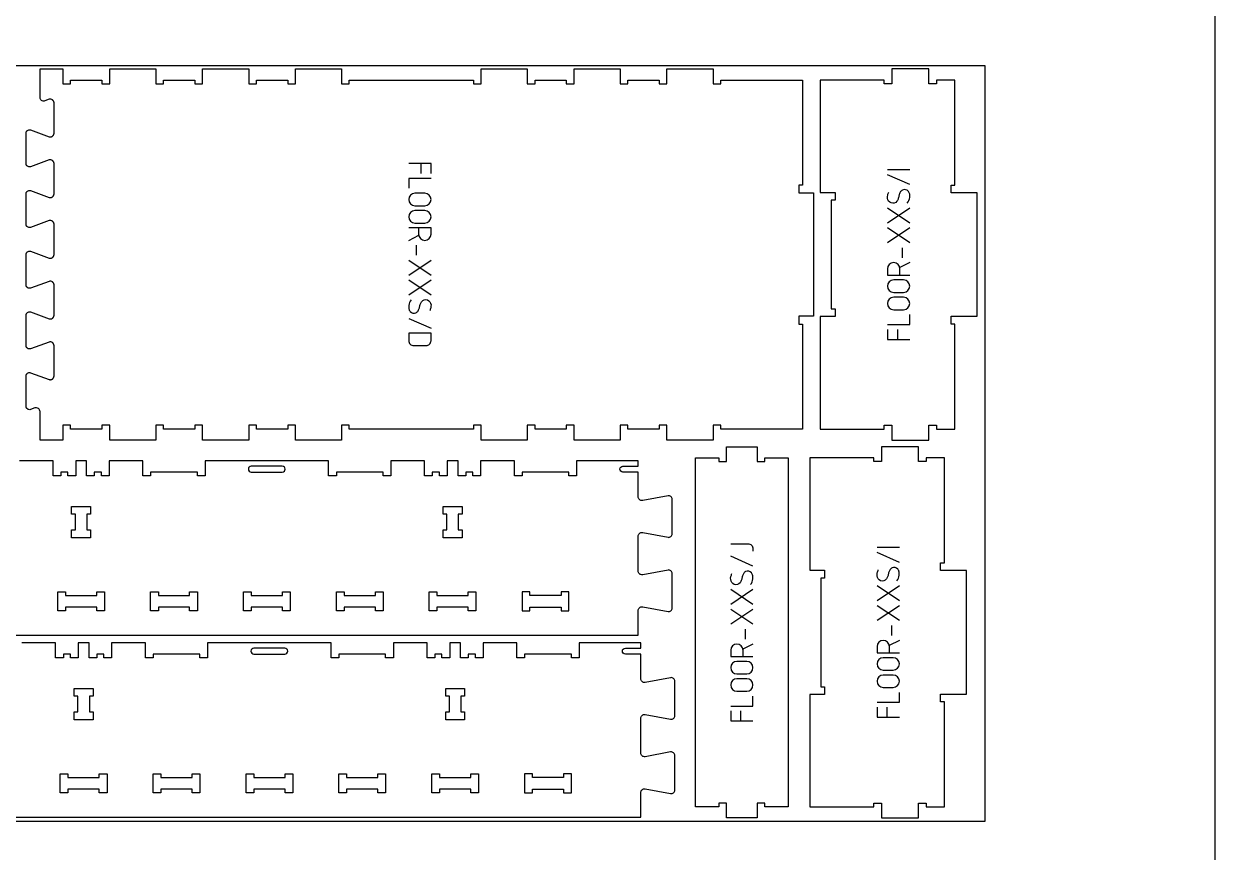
# Model space of a CAD drawing. Extents: x 0 to 12757, y 0 to 30003.
# Drawn here: x 1259 to 3183, y 10626 to 11963 of the extents above; entities that cross this region are included whole.
import ezdxf

# ---------------------------------------------------------------- set-up
doc = ezdxf.new("R2010")
doc.units = 0
for name, color, linetype in [('0_SHEET_SPRUCEPLY_2440X122', 1, 'CONTINUOUS'), ('1_ANYTOOL_1MMDEEP_LABELS_S', 2, 'CONTINUOUS'), ('3_ANYTOOL_CUTTHROUGH_INSID', 4, 'CONTINUOUS'), ('4_ANYTOOL_CUTTHROUGH_OUTSI', 5, 'CONTINUOUS'), ('DONOTCUT', 7, 'CONTINUOUS')]:
    doc.layers.add(name, color=color, linetype=linetype)

msp = doc.modelspace()

# ---------------------------------------------------------------- linework, layer by layer
at = {"layer": '0_SHEET_SPRUCEPLY_2440X122'}
msp.add_lwpolyline([(371.7, 11895.6), (371.7, 10675.6), (2811.7, 10675.6), (2811.7, 11895.6)], close=True, dxfattribs=at)
at = {"layer": '1_ANYTOOL_1MMDEEP_LABELS_S', "color": 2}
for points in [[(1916.9, 11721.6), (1916.9, 11737.6), (1880.9, 11737.6)], [(1900.9, 11721.6), (1900.9, 11737.6)], [(2690.2, 11727.6), (2654.2, 11727.6)], [(2690.2, 11703.6), (2654.2, 11719.6)], [(1916.9, 11713.6), (1880.9, 11713.6), (1880.9, 11697.6)], [(2690.2, 11665.6), (2654.2, 11641.6)], [(2690.2, 11641.6), (2654.2, 11665.6)], [(2690.2, 11633.6), (2654.2, 11609.6)], [(2690.2, 11609.6), (2654.2, 11633.6)], [(1880.9, 11613.6), (1897, 11621.7)], [(1892.9, 11605.6), (1892.9, 11589.6)], [(2678.2, 11585.6), (2678.2, 11601.6)], [(1880.9, 11581.6), (1916.9, 11557.6)], [(1880.9, 11557.6), (1916.9, 11581.6)], [(2690.2, 11577.6), (2674, 11569.5)], [(1880.9, 11549.6), (1916.9, 11525.6)], [(1880.9, 11525.6), (1916.9, 11549.6)], [(1880.9, 11487.6), (1916.9, 11471.6)], [(2654.2, 11477.6), (2690.2, 11477.6), (2690.2, 11493.6)], [(2654.2, 11469.6), (2654.2, 11453.6), (2690.2, 11453.6)], [(2670.2, 11469.6), (2670.2, 11453.6)], [(2436.9, 11087.6), (2400.9, 11103.6)], [(2673.3, 11117.6), (2637.3, 11117.6)], [(2673.3, 11093.6), (2637.3, 11109.6)], [(2436.9, 11049.6), (2400.9, 11025.6)], [(2436.9, 11025.6), (2400.9, 11049.6)], [(2673.3, 11055.6), (2637.3, 11031.6)], [(2673.3, 11031.6), (2637.3, 11055.6)], [(2436.9, 11017.6), (2400.9, 10993.6)], [(2436.9, 10993.6), (2400.9, 11017.6)], [(2673.3, 11023.6), (2637.3, 10999.6)], [(2673.3, 10999.6), (2637.3, 11023.6)], [(2661.3, 10975.6), (2661.3, 10991.6)], [(2424.9, 10969.6), (2424.9, 10985.6)], [(2436.9, 10961.6), (2420.7, 10953.5)], [(2673.3, 10967.6), (2657.1, 10959.5)], [(2400.9, 10861.6), (2436.9, 10861.6), (2436.9, 10877.6)], [(2637.3, 10867.6), (2673.3, 10867.6), (2673.3, 10883.6)], [(2400.9, 10853.6), (2400.9, 10837.6), (2436.9, 10837.6)], [(2416.9, 10853.6), (2416.9, 10837.6)], [(2637.3, 10859.6), (2637.3, 10843.6), (2673.3, 10843.6)], [(2653.3, 10859.6), (2653.3, 10843.6)]]:
    msp.add_lwpolyline(points, dxfattribs=at)
for points in [[(1890.9, 11689.6, 1), (1890.9, 11669.6), (1906.9, 11669.6, 1), (1906.9, 11689.6)], [(1890.9, 11661.6, 1), (1890.9, 11641.6), (1906.9, 11641.6, 1), (1906.9, 11661.6)], [(2680.2, 11529.6, 1), (2680.2, 11549.6), (2664.2, 11549.6, 1), (2664.2, 11529.6)], [(2680.2, 11501.6, 1), (2680.2, 11521.6), (2664.2, 11521.6, 1), (2664.2, 11501.6)], [(1916.9, 11451.6), (1916.9, 11463.6), (1880.9, 11463.6), (1880.9, 11451.6, 0.414214), (1888.9, 11443.6), (1908.9, 11443.6, 0.414214)], [(2426.9, 10913.6, 1), (2426.9, 10933.6), (2410.9, 10933.6, 1), (2410.9, 10913.6)], [(2663.3, 10919.6, 1), (2663.3, 10939.6), (2647.3, 10939.6, 1), (2647.3, 10919.6)], [(2663.3, 10891.6, 1), (2663.3, 10911.6), (2647.3, 10911.6, 1), (2647.3, 10891.6)], [(2426.9, 10885.6, 1), (2426.9, 10905.6), (2410.9, 10905.6, 1), (2410.9, 10885.6)]]:
    msp.add_lwpolyline(points, format="xyb", close=True, dxfattribs=at)
for points in [[(2686.2, 11673.6, 0.136555), (2690.1, 11682.9, 0.071716), (2690, 11688, 0.133522), (2687.9, 11692.7, 0.344001), (2678.4, 11694.7, 0.153745), (2674.7, 11691.2, 0.071568), (2672.9, 11686.5, -0.00912), (2671.6, 11681.4, -0.090615), (2669.4, 11676.8, -0.340346), (2660, 11674, -0.284273), (2654.2, 11681.7, -0.092596), (2654.6, 11686.7, -0.017533), (2656.2, 11691.6)], [(1896.9, 11633.6), (1896.9, 11623.6, 1), (1916.9, 11623.6), (1916.9, 11633.6), (1880.9, 11633.6)], [(2674.2, 11557.6), (2674.2, 11567.6, 1), (2654.2, 11567.6), (2654.2, 11557.6), (2690.2, 11557.6)], [(1884.9, 11517.6, 0.136555), (1881, 11508.4, 0.071716), (1881.1, 11503.2, 0.133522), (1883.2, 11498.6, 0.344001), (1892.6, 11496.6, 0.153745), (1896.3, 11500, 0.071568), (1898.2, 11504.8, -0.00912), (1899.4, 11509.9, -0.090615), (1901.6, 11514.5, -0.340346), (1911, 11517.3, -0.284273), (1916.9, 11509.6, -0.092596), (1916.4, 11504.6, -0.017533), (1914.9, 11499.6)], [(2400.9, 11123.6), (2428.9, 11123.6, -0.414214), (2436.9, 11115.6), (2436.9, 11111.6)], [(2669.3, 11063.6, 0.136555), (2673.1, 11072.9, 0.071716), (2673, 11078, 0.133522), (2670.9, 11082.6, 0.344001), (2661.5, 11084.7, 0.153745), (2657.8, 11081.2, 0.071568), (2656, 11076.5, -0.00912), (2654.7, 11071.3, -0.090615), (2652.5, 11066.8, -0.340346), (2643.1, 11064, -0.284273), (2637.3, 11071.7, -0.092596), (2637.7, 11076.7, -0.017533), (2639.3, 11081.6)], [(2432.9, 11057.6, 0.136555), (2436.7, 11066.9, 0.071716), (2436.6, 11072, 0.133522), (2434.5, 11076.6, 0.344001), (2425.1, 11078.7, 0.153745), (2421.4, 11075.2, 0.071568), (2419.6, 11070.5, -0.00912), (2418.3, 11065.3, -0.090615), (2416.1, 11060.8, -0.340346), (2406.7, 11058, -0.284273), (2400.9, 11065.7, -0.092596), (2401.3, 11070.7, -0.017533), (2402.9, 11075.6)], [(2420.9, 10941.6), (2420.9, 10951.6, 1), (2400.9, 10951.6), (2400.9, 10941.6), (2436.9, 10941.6)], [(2657.3, 10947.6), (2657.3, 10957.6, 1), (2637.3, 10957.6), (2637.3, 10947.6), (2673.3, 10947.6)]]:
    msp.add_lwpolyline(points, format="xyb", dxfattribs=at)
at = {"layer": '3_ANYTOOL_CUTTHROUGH_INSID', "color": 4}
for points in [[(1676.7, 11248.9), (1626.7, 11248.9, 1), (1626.7, 11239.4), (1676.7, 11239.4, 1)], [(1680.8, 10955), (1630.8, 10955, 1), (1630.8, 10945.5), (1680.8, 10945.5, 1)]]:
    msp.add_lwpolyline(points, format="xyb", close=True, dxfattribs=at)
for points in [[(1367, 11133.4), (1336.5, 11133.4), (1336.5, 11145.9), (1342.5, 11145.9), (1342.5, 11171.4), (1336.5, 11171.4), (1336.5, 11183.9), (1367, 11183.9), (1367, 11171.4), (1361, 11171.4), (1361, 11145.9), (1367, 11145.9)], [(1967, 11133.4), (1936.5, 11133.4), (1936.5, 11145.9), (1942.5, 11145.9), (1942.5, 11171.4), (1936.5, 11171.4), (1936.5, 11183.9), (1967, 11183.9), (1967, 11171.4), (1961, 11171.4), (1961, 11145.9), (1967, 11145.9)], [(1326.5, 11039.9), (1377, 11039.9), (1377, 11045.9), (1389.5, 11045.9), (1389.5, 11015.4), (1377, 11015.4), (1377, 11021.4), (1326.5, 11021.4), (1326.5, 11015.4), (1314, 11015.4), (1314, 11045.9), (1326.5, 11045.9)], [(1476.5, 11021.4), (1476.5, 11015.4), (1464, 11015.4), (1464, 11045.9), (1476.5, 11045.9), (1476.5, 11039.9), (1527, 11039.9), (1527, 11045.9), (1539.5, 11045.9), (1539.5, 11015.4), (1527, 11015.4), (1527, 11021.4)], [(1626.5, 11039.9), (1677, 11039.9), (1677, 11045.9), (1689.5, 11045.9), (1689.5, 11015.4), (1677, 11015.4), (1677, 11021.4), (1626.5, 11021.4), (1626.5, 11015.4), (1614, 11015.4), (1614, 11045.9), (1626.5, 11045.9)], [(1776.5, 11021.4), (1776.5, 11015.4), (1764, 11015.4), (1764, 11045.9), (1776.5, 11045.9), (1776.5, 11039.9), (1827, 11039.9), (1827, 11045.9), (1839.5, 11045.9), (1839.5, 11015.4), (1827, 11015.4), (1827, 11021.4)], [(1926.5, 11039.9), (1977, 11039.9), (1977, 11045.9), (1989.5, 11045.9), (1989.5, 11015.4), (1977, 11015.4), (1977, 11021.4), (1926.5, 11021.4), (1926.5, 11015.4), (1914, 11015.4), (1914, 11045.9), (1926.5, 11045.9)], [(2076.5, 11015.4), (2076.5, 11021.4), (2127, 11021.4), (2127, 11015.4), (2139.5, 11015.4), (2139.5, 11045.9), (2127, 11045.9), (2127, 11039.9), (2076.5, 11039.9), (2076.5, 11045.9), (2064, 11045.9), (2064, 11015.4)], [(1371.1, 10839.5), (1340.6, 10839.5), (1340.6, 10852), (1346.6, 10852), (1346.6, 10877.5), (1340.6, 10877.5), (1340.6, 10890), (1371.1, 10890), (1371.1, 10877.5), (1365.1, 10877.5), (1365.1, 10852), (1371.1, 10852)], [(1971.1, 10839.5), (1940.6, 10839.5), (1940.6, 10852), (1946.6, 10852), (1946.6, 10877.5), (1940.6, 10877.5), (1940.6, 10890), (1971.1, 10890), (1971.1, 10877.5), (1965.1, 10877.5), (1965.1, 10852), (1971.1, 10852)], [(1330.6, 10746), (1381.1, 10746), (1381.1, 10752), (1393.6, 10752), (1393.6, 10721.5), (1381.1, 10721.5), (1381.1, 10727.5), (1330.6, 10727.5), (1330.6, 10721.5), (1318.1, 10721.5), (1318.1, 10752), (1330.6, 10752)], [(1480.6, 10727.5), (1480.6, 10721.5), (1468.1, 10721.5), (1468.1, 10752), (1480.6, 10752), (1480.6, 10746), (1531.1, 10746), (1531.1, 10752), (1543.6, 10752), (1543.6, 10721.5), (1531.1, 10721.5), (1531.1, 10727.5)], [(1630.6, 10746), (1681.1, 10746), (1681.1, 10752), (1693.6, 10752), (1693.6, 10721.5), (1681.1, 10721.5), (1681.1, 10727.5), (1630.6, 10727.5), (1630.6, 10721.5), (1618.1, 10721.5), (1618.1, 10752), (1630.6, 10752)], [(1780.6, 10727.5), (1780.6, 10721.5), (1768.1, 10721.5), (1768.1, 10752), (1780.6, 10752), (1780.6, 10746), (1831.1, 10746), (1831.1, 10752), (1843.6, 10752), (1843.6, 10721.5), (1831.1, 10721.5), (1831.1, 10727.5)], [(1930.6, 10746), (1981.1, 10746), (1981.1, 10752), (1993.6, 10752), (1993.6, 10721.5), (1981.1, 10721.5), (1981.1, 10727.5), (1930.6, 10727.5), (1930.6, 10721.5), (1918.1, 10721.5), (1918.1, 10752), (1930.6, 10752)], [(2080.6, 10721.5), (2080.6, 10727.5), (2131.1, 10727.5), (2131.1, 10721.5), (2143.6, 10721.5), (2143.6, 10752), (2131.1, 10752), (2131.1, 10746), (2080.6, 10746), (2080.6, 10752), (2068.1, 10752), (2068.1, 10721.5)]]:
    msp.add_lwpolyline(points, close=True, dxfattribs=at)
at = {"layer": '4_ANYTOOL_CUTTHROUGH_OUTSI', "color": 5}
msp.add_lwpolyline([(1285.4, 11337, 0.522088), (1277, 11342.9), (1270.2, 11340.4, -0.236725), (1265.1, 11341.3), (1265, 11341.4), (1264.9, 11341.5), (1264.8, 11341.6), (1264.6, 11341.7), (1264.5, 11341.8), (1264.4, 11341.9), (1264.3, 11342), (1264.2, 11342.2), (1264.1, 11342.3), (1264, 11342.4), (1263.9, 11342.6), (1263.8, 11342.7), (1263.7, 11342.8), (1263.6, 11343), (1263.5, 11343.1), (1263.4, 11343.3), (1263.4, 11343.4), (1263.3, 11343.6), (1263.2, 11343.7), (1263.2, 11343.9), (1263.1, 11344.1), (1263.1, 11344.2), (1263, 11344.4), (1263, 11344.6), (1262.9, 11344.7), (1262.9, 11344.9), (1262.9, 11345), (1262.9, 11345.2), (1262.8, 11345.4), (1262.8, 11345.5), (1262.8, 11345.7), (1262.8, 11345.9), (1262.8, 11394.4), (1262.8, 11394.5), (1262.8, 11394.7), (1262.8, 11394.9), (1262.9, 11395), (1262.9, 11395.2), (1262.9, 11395.4), (1262.9, 11395.5), (1263, 11395.7), (1263, 11395.8), (1263.1, 11396), (1263.1, 11396.2), (1263.2, 11396.3), (1263.2, 11396.5), (1263.3, 11396.6), (1263.4, 11396.8), (1263.4, 11397), (1263.5, 11397.1), (1263.6, 11397.3), (1263.7, 11397.4), (1263.8, 11397.5), (1263.9, 11397.7), (1264, 11397.8), (1264.1, 11398), (1264.2, 11398.1), (1264.3, 11398.2), (1264.4, 11398.3), (1264.5, 11398.5), (1264.6, 11398.6), (1264.8, 11398.7), (1264.9, 11398.8), (1265, 11398.9), (1265.1, 11399, -0.236725), (1270.2, 11399.9), (1300, 11388.9), (1300, 11388.9), (1300, 11388.9), (1300.2, 11388.8), (1300.3, 11388.8), (1300.5, 11388.7), (1300.7, 11388.7), (1300.9, 11388.7), (1301.1, 11388.7), (1301.2, 11388.6), (1301.4, 11388.6), (1301.6, 11388.6), (1301.8, 11388.6), (1302, 11388.6), (1302.2, 11388.6), (1302.3, 11388.6), (1302.5, 11388.7), (1302.7, 11388.7), (1302.9, 11388.7), (1303.1, 11388.7), (1303.2, 11388.8), (1303.4, 11388.8), (1303.6, 11388.9), (1303.8, 11388.9), (1304, 11389), (1304.1, 11389.1), (1304.3, 11389.1), (1304.5, 11389.2), (1304.6, 11389.3), (1304.8, 11389.4), (1304.9, 11389.5), (1305.1, 11389.6), (1305.2, 11389.6), (1305.4, 11389.7), (1305.5, 11389.9), (1305.7, 11390), (1305.8, 11390.1), (1305.9, 11390.2), (1306.1, 11390.3), (1306.2, 11390.4), (1306.3, 11390.6), (1306.5, 11390.7), (1306.6, 11390.8), (1306.7, 11391), (1306.8, 11391.1), (1306.9, 11391.3), (1307, 11391.4), (1307.1, 11391.6), (1307.2, 11391.7), (1307.3, 11391.9), (1307.4, 11392.1), (1307.5, 11392.2), (1307.5, 11392.4), (1307.6, 11392.6), (1307.7, 11392.7), (1307.7, 11392.9), (1307.8, 11393.1), (1307.8, 11393.3), (1307.9, 11393.4), (1307.9, 11393.6), (1308, 11393.8), (1308, 11394), (1308, 11394.2), (1308, 11394.3), (1308, 11394.5), (1308.1, 11394.7), (1308.1, 11394.9), (1308.1, 11443.4), (1308.1, 11443.5), (1308, 11443.7), (1308, 11443.9), (1308, 11444.1), (1308, 11444.3), (1308, 11444.4), (1307.9, 11444.6), (1307.9, 11444.8), (1307.8, 11445), (1307.8, 11445.1), (1307.7, 11445.3), (1307.7, 11445.5), (1307.6, 11445.7), (1307.5, 11445.8), (1307.5, 11446), (1307.4, 11446.2), (1307.3, 11446.3), (1307.2, 11446.5), (1307.1, 11446.7), (1307, 11446.8), (1306.9, 11447), (1306.8, 11447.1), (1306.7, 11447.3), (1306.6, 11447.4), (1306.5, 11447.5), (1306.3, 11447.7), (1306.2, 11447.8), (1306.1, 11447.9), (1305.9, 11448.1), (1305.8, 11448.2), (1305.7, 11448.3), (1305.5, 11448.4, 0.237079), (1300, 11449.4), (1300, 11449.4), (1300, 11449.4), (1270.2, 11438.4), (1270.2, 11438.4, -0.236725), (1265.1, 11439.3), (1265, 11439.4), (1264.9, 11439.5), (1264.8, 11439.6), (1264.6, 11439.7), (1264.5, 11439.8), (1264.4, 11439.9), (1264.3, 11440), (1264.2, 11440.2), (1264.1, 11440.3), (1264, 11440.4), (1263.9, 11440.6), (1263.8, 11440.7), (1263.7, 11440.8), (1263.6, 11441), (1263.5, 11441.1), (1263.4, 11441.3), (1263.4, 11441.4), (1263.3, 11441.6), (1263.2, 11441.7), (1263.2, 11441.9), (1263.1, 11442.1), (1263.1, 11442.2), (1263, 11442.4), (1263, 11442.6), (1262.9, 11442.7), (1262.9, 11442.9), (1262.9, 11443), (1262.9, 11443.2), (1262.8, 11443.4), (1262.8, 11443.5), (1262.8, 11443.7), (1262.8, 11443.9), (1262.8, 11492.4), (1262.8, 11492.5), (1262.8, 11492.7), (1262.8, 11492.9), (1262.9, 11493), (1262.9, 11493.2), (1262.9, 11493.4), (1262.9, 11493.5), (1263, 11493.7), (1263, 11493.8), (1263.1, 11494), (1263.1, 11494.2), (1263.2, 11494.3), (1263.2, 11494.5), (1263.3, 11494.6), (1263.4, 11494.8), (1263.4, 11495), (1263.5, 11495.1), (1263.6, 11495.3), (1263.7, 11495.4), (1263.8, 11495.5), (1263.9, 11495.7), (1264, 11495.8), (1264.1, 11496), (1264.2, 11496.1), (1264.3, 11496.2), (1264.4, 11496.3), (1264.5, 11496.5), (1264.6, 11496.6), (1264.8, 11496.7), (1264.9, 11496.8), (1265, 11496.9), (1265.1, 11497, -0.236725), (1270.2, 11497.9), (1300, 11486.9), (1300, 11486.9), (1300, 11486.9), (1300.2, 11486.8), (1300.3, 11486.8), (1300.5, 11486.7), (1300.7, 11486.7), (1300.9, 11486.7), (1301.1, 11486.7), (1301.2, 11486.6), (1301.4, 11486.6), (1301.6, 11486.6), (1301.8, 11486.6), (1302, 11486.6), (1302.2, 11486.6), (1302.3, 11486.6), (1302.5, 11486.7), (1302.7, 11486.7), (1302.9, 11486.7), (1303.1, 11486.7), (1303.2, 11486.8), (1303.4, 11486.8), (1303.6, 11486.9), (1303.8, 11486.9), (1304, 11487), (1304.1, 11487.1), (1304.3, 11487.1), (1304.5, 11487.2), (1304.6, 11487.3), (1304.8, 11487.4), (1304.9, 11487.5), (1305.1, 11487.6), (1305.2, 11487.6), (1305.4, 11487.7), (1305.5, 11487.9), (1305.7, 11488), (1305.8, 11488.1), (1305.9, 11488.2), (1306.1, 11488.3), (1306.2, 11488.4), (1306.3, 11488.6), (1306.5, 11488.7), (1306.6, 11488.8), (1306.7, 11489), (1306.8, 11489.1), (1306.9, 11489.3), (1307, 11489.4), (1307.1, 11489.6), (1307.2, 11489.7), (1307.3, 11489.9), (1307.4, 11490.1), (1307.5, 11490.2), (1307.5, 11490.4), (1307.6, 11490.6), (1307.7, 11490.7), (1307.7, 11490.9), (1307.8, 11491.1), (1307.8, 11491.3), (1307.9, 11491.4), (1307.9, 11491.6), (1308, 11491.8), (1308, 11492), (1308, 11492.2), (1308, 11492.3), (1308, 11492.5), (1308.1, 11492.7), (1308.1, 11492.9), (1308.1, 11541.4), (1308.1, 11541.5), (1308, 11541.7), (1308, 11541.9), (1308, 11542.1), (1308, 11542.3), (1308, 11542.4), (1307.9, 11542.6), (1307.9, 11542.8), (1307.8, 11543), (1307.8, 11543.1), (1307.7, 11543.3), (1307.7, 11543.5), (1307.6, 11543.7), (1307.5, 11543.8), (1307.5, 11544), (1307.4, 11544.2), (1307.3, 11544.3), (1307.2, 11544.5), (1307.1, 11544.7), (1307, 11544.8), (1306.9, 11545), (1306.8, 11545.1), (1306.7, 11545.3), (1306.6, 11545.4), (1306.5, 11545.5), (1306.3, 11545.7), (1306.2, 11545.8), (1306.1, 11545.9), (1305.9, 11546.1), (1305.8, 11546.2), (1305.7, 11546.3), (1305.5, 11546.4, 0.237079), (1300, 11547.4), (1300, 11547.4), (1300, 11547.4), (1270.2, 11536.4), (1270.2, 11536.4, -0.236725), (1265.1, 11537.3), (1265, 11537.4), (1264.9, 11537.5), (1264.8, 11537.6), (1264.6, 11537.7), (1264.5, 11537.8), (1264.4, 11537.9), (1264.3, 11538), (1264.2, 11538.2), (1264.1, 11538.3), (1264, 11538.4), (1263.9, 11538.6), (1263.8, 11538.7), (1263.7, 11538.8), (1263.6, 11539), (1263.5, 11539.1), (1263.4, 11539.3), (1263.4, 11539.4), (1263.3, 11539.6), (1263.2, 11539.7), (1263.2, 11539.9), (1263.1, 11540.1), (1263.1, 11540.2), (1263, 11540.4), (1263, 11540.6), (1262.9, 11540.7), (1262.9, 11540.9), (1262.9, 11541), (1262.9, 11541.2), (1262.8, 11541.4), (1262.8, 11541.5), (1262.8, 11541.7), (1262.8, 11541.9), (1262.8, 11590.4), (1262.8, 11590.5), (1262.8, 11590.7), (1262.8, 11590.9), (1262.9, 11591), (1262.9, 11591.2), (1262.9, 11591.4), (1262.9, 11591.5), (1263, 11591.7), (1263, 11591.8), (1263.1, 11592), (1263.1, 11592.2), (1263.2, 11592.3), (1263.2, 11592.5), (1263.3, 11592.6), (1263.4, 11592.8), (1263.4, 11593), (1263.5, 11593.1), (1263.6, 11593.3), (1263.7, 11593.4), (1263.8, 11593.5), (1263.9, 11593.7), (1264, 11593.8), (1264.1, 11594), (1264.2, 11594.1), (1264.3, 11594.2), (1264.4, 11594.3), (1264.5, 11594.5), (1264.6, 11594.6), (1264.8, 11594.7), (1264.9, 11594.8), (1265, 11594.9), (1265.1, 11595, -0.236725), (1270.2, 11595.9), (1300, 11584.9), (1300, 11584.9), (1300, 11584.9), (1300.2, 11584.8), (1300.3, 11584.8), (1300.5, 11584.7), (1300.7, 11584.7), (1300.9, 11584.7), (1301.1, 11584.7), (1301.2, 11584.6), (1301.4, 11584.6), (1301.6, 11584.6), (1301.8, 11584.6), (1302, 11584.6), (1302.2, 11584.6), (1302.3, 11584.6), (1302.5, 11584.7), (1302.7, 11584.7), (1302.9, 11584.7), (1303.1, 11584.7), (1303.2, 11584.8), (1303.4, 11584.8), (1303.6, 11584.9), (1303.8, 11584.9), (1304, 11585), (1304.1, 11585.1), (1304.3, 11585.1), (1304.5, 11585.2), (1304.6, 11585.3), (1304.8, 11585.4), (1304.9, 11585.5), (1305.1, 11585.6), (1305.2, 11585.6), (1305.4, 11585.7), (1305.5, 11585.9), (1305.7, 11586), (1305.8, 11586.1), (1305.9, 11586.2), (1306.1, 11586.3), (1306.2, 11586.4), (1306.3, 11586.6), (1306.5, 11586.7), (1306.6, 11586.8), (1306.7, 11587), (1306.8, 11587.1), (1306.9, 11587.3), (1307, 11587.4), (1307.1, 11587.6), (1307.2, 11587.7), (1307.3, 11587.9), (1307.4, 11588.1), (1307.5, 11588.2), (1307.5, 11588.4), (1307.6, 11588.6), (1307.7, 11588.7), (1307.7, 11588.9), (1307.8, 11589.1), (1307.8, 11589.3), (1307.9, 11589.4), (1307.9, 11589.6), (1308, 11589.8), (1308, 11590), (1308, 11590.2), (1308, 11590.3), (1308, 11590.5), (1308.1, 11590.7), (1308.1, 11590.9), (1308.1, 11639.4), (1308.1, 11639.5), (1308, 11639.7), (1308, 11639.9), (1308, 11640.1), (1308, 11640.3), (1308, 11640.4), (1307.9, 11640.6), (1307.9, 11640.8), (1307.8, 11641), (1307.8, 11641.1), (1307.7, 11641.3), (1307.7, 11641.5), (1307.6, 11641.7), (1307.5, 11641.8), (1307.5, 11642), (1307.4, 11642.2), (1307.3, 11642.3), (1307.2, 11642.5), (1307.1, 11642.7), (1307, 11642.8), (1306.9, 11643), (1306.8, 11643.1), (1306.7, 11643.3), (1306.6, 11643.4), (1306.5, 11643.5), (1306.3, 11643.7), (1306.2, 11643.8), (1306.1, 11643.9), (1305.9, 11644.1), (1305.8, 11644.2), (1305.7, 11644.3), (1305.5, 11644.4, 0.237079), (1300, 11645.4), (1300, 11645.4), (1270.2, 11634.4), (1270.2, 11634.4, -0.236725), (1265.1, 11635.3), (1265, 11635.4), (1264.9, 11635.5), (1264.8, 11635.6), (1264.6, 11635.7), (1264.5, 11635.8), (1264.4, 11635.9), (1264.3, 11636), (1264.2, 11636.2), (1264.1, 11636.3), (1264, 11636.4), (1263.9, 11636.6), (1263.8, 11636.7), (1263.7, 11636.8), (1263.6, 11637), (1263.5, 11637.1), (1263.4, 11637.3), (1263.4, 11637.4), (1263.3, 11637.6), (1263.2, 11637.7), (1263.2, 11637.9), (1263.1, 11638.1), (1263.1, 11638.2), (1263, 11638.4), (1263, 11638.6), (1262.9, 11638.7), (1262.9, 11638.9), (1262.9, 11639), (1262.9, 11639.2), (1262.8, 11639.4), (1262.8, 11639.5), (1262.8, 11639.7), (1262.8, 11639.9), (1262.8, 11688.4), (1262.8, 11688.5), (1262.8, 11688.7), (1262.8, 11688.9), (1262.9, 11689), (1262.9, 11689.2), (1262.9, 11689.4), (1262.9, 11689.5), (1263, 11689.7), (1263, 11689.8), (1263.1, 11690), (1263.1, 11690.2), (1263.2, 11690.3), (1263.2, 11690.5), (1263.3, 11690.6), (1263.4, 11690.8), (1263.4, 11691), (1263.5, 11691.1), (1263.6, 11691.3), (1263.7, 11691.4), (1263.8, 11691.5), (1263.9, 11691.7), (1264, 11691.8), (1264.1, 11692), (1264.2, 11692.1), (1264.3, 11692.2), (1264.4, 11692.3), (1264.5, 11692.5), (1264.6, 11692.6), (1264.8, 11692.7), (1264.9, 11692.8), (1265, 11692.9), (1265.1, 11693, -0.236725), (1270.2, 11693.9), (1300, 11682.9), (1300, 11682.9), (1300, 11682.9), (1300.2, 11682.8), (1300.3, 11682.8), (1300.5, 11682.7), (1300.7, 11682.7), (1300.9, 11682.7), (1301.1, 11682.7), (1301.2, 11682.6), (1301.4, 11682.6), (1301.6, 11682.6), (1301.8, 11682.6), (1302, 11682.6), (1302.2, 11682.6), (1302.3, 11682.6), (1302.5, 11682.7), (1302.7, 11682.7), (1302.9, 11682.7), (1303.1, 11682.7), (1303.2, 11682.8), (1303.4, 11682.8), (1303.6, 11682.9), (1303.8, 11682.9), (1304, 11683), (1304.1, 11683.1), (1304.3, 11683.1), (1304.5, 11683.2), (1304.6, 11683.3), (1304.8, 11683.4), (1304.9, 11683.5), (1305.1, 11683.6), (1305.2, 11683.6), (1305.4, 11683.7), (1305.5, 11683.9), (1305.7, 11684), (1305.8, 11684.1), (1305.9, 11684.2), (1306.1, 11684.3), (1306.2, 11684.4), (1306.3, 11684.6), (1306.5, 11684.7), (1306.6, 11684.8), (1306.7, 11685), (1306.8, 11685.1), (1306.9, 11685.3), (1307, 11685.4), (1307.1, 11685.6), (1307.2, 11685.7), (1307.3, 11685.9), (1307.4, 11686.1), (1307.5, 11686.2), (1307.5, 11686.4), (1307.6, 11686.6), (1307.7, 11686.7), (1307.7, 11686.9), (1307.8, 11687.1), (1307.8, 11687.3), (1307.9, 11687.4), (1307.9, 11687.6), (1308, 11687.8), (1308, 11688), (1308, 11688.2), (1308, 11688.3), (1308, 11688.5), (1308.1, 11688.7), (1308.1, 11688.9), (1308.1, 11737.4), (1308.1, 11737.5), (1308, 11737.7), (1308, 11737.9), (1308, 11738.1), (1308, 11738.3), (1308, 11738.4), (1307.9, 11738.6), (1307.9, 11738.8), (1307.8, 11739), (1307.8, 11739.1), (1307.7, 11739.3), (1307.7, 11739.5), (1307.6, 11739.7), (1307.5, 11739.8), (1307.5, 11740), (1307.4, 11740.2), (1307.3, 11740.3), (1307.2, 11740.5), (1307.1, 11740.7), (1307, 11740.8), (1306.9, 11741), (1306.8, 11741.1), (1306.7, 11741.3), (1306.6, 11741.4), (1306.5, 11741.5), (1306.3, 11741.7), (1306.2, 11741.8), (1306.1, 11741.9), (1305.9, 11742.1), (1305.8, 11742.2), (1305.7, 11742.3), (1305.5, 11742.4, 0.237079), (1300, 11743.4), (1300, 11743.4), (1300, 11743.4), (1270.2, 11732.4), (1270.2, 11732.4, -0.236725), (1265.1, 11733.3), (1265, 11733.4), (1264.9, 11733.5), (1264.8, 11733.6), (1264.6, 11733.7), (1264.5, 11733.8), (1264.4, 11733.9), (1264.3, 11734), (1264.2, 11734.2), (1264.1, 11734.3), (1264, 11734.4), (1263.9, 11734.6), (1263.8, 11734.7), (1263.7, 11734.8), (1263.6, 11735), (1263.5, 11735.1), (1263.4, 11735.3), (1263.4, 11735.4), (1263.3, 11735.6), (1263.2, 11735.7), (1263.2, 11735.9), (1263.1, 11736.1), (1263.1, 11736.2), (1263, 11736.4), (1263, 11736.6), (1262.9, 11736.7), (1262.9, 11736.9), (1262.9, 11737), (1262.9, 11737.2), (1262.8, 11737.4), (1262.8, 11737.5), (1262.8, 11737.7), (1262.8, 11737.9), (1262.8, 11786.4), (1262.8, 11786.5), (1262.8, 11786.7), (1262.8, 11786.9), (1262.9, 11787), (1262.9, 11787.2), (1262.9, 11787.4), (1262.9, 11787.5), (1263, 11787.7), (1263, 11787.8), (1263.1, 11788), (1263.1, 11788.2), (1263.2, 11788.3), (1263.2, 11788.5), (1263.3, 11788.6), (1263.4, 11788.8), (1263.4, 11789), (1263.5, 11789.1), (1263.6, 11789.3), (1263.7, 11789.4), (1263.8, 11789.5), (1263.9, 11789.7), (1264, 11789.8), (1264.1, 11790), (1264.2, 11790.1), (1264.3, 11790.2), (1264.4, 11790.3), (1264.5, 11790.5), (1264.6, 11790.6), (1264.8, 11790.7), (1264.9, 11790.8), (1265, 11790.9), (1265.1, 11791, -0.236725), (1270.2, 11791.9), (1300, 11780.9), (1300, 11780.9), (1300, 11780.9), (1300.2, 11780.8), (1300.3, 11780.8), (1300.5, 11780.7), (1300.7, 11780.7), (1300.9, 11780.7), (1301.1, 11780.7), (1301.2, 11780.6), (1301.4, 11780.6), (1301.6, 11780.6), (1301.8, 11780.6), (1302, 11780.6), (1302.2, 11780.6), (1302.3, 11780.6), (1302.5, 11780.7), (1302.7, 11780.7), (1302.9, 11780.7), (1303.1, 11780.7), (1303.2, 11780.8), (1303.4, 11780.8), (1303.6, 11780.9), (1303.8, 11780.9), (1304, 11781), (1304.1, 11781.1), (1304.3, 11781.1), (1304.5, 11781.2), (1304.6, 11781.3), (1304.8, 11781.4), (1304.9, 11781.5), (1305.1, 11781.6), (1305.2, 11781.6), (1305.4, 11781.7), (1305.5, 11781.9), (1305.7, 11782), (1305.8, 11782.1), (1305.9, 11782.2), (1306.1, 11782.3), (1306.2, 11782.4), (1306.3, 11782.6), (1306.5, 11782.7), (1306.6, 11782.8), (1306.7, 11783), (1306.8, 11783.1), (1306.9, 11783.3), (1307, 11783.4), (1307.1, 11783.6), (1307.2, 11783.7), (1307.3, 11783.9), (1307.4, 11784.1), (1307.5, 11784.2), (1307.5, 11784.4), (1307.6, 11784.6), (1307.7, 11784.7), (1307.7, 11784.9), (1307.8, 11785.1), (1307.8, 11785.3), (1307.9, 11785.4), (1307.9, 11785.6), (1308, 11785.8), (1308, 11786), (1308, 11786.2), (1308, 11786.3), (1308, 11786.5), (1308.1, 11786.7), (1308.1, 11786.9), (1308.1, 11835.4), (1308.1, 11835.5), (1308, 11835.7), (1308, 11835.9), (1308, 11836.1), (1308, 11836.3), (1308, 11836.4), (1307.9, 11836.6), (1307.9, 11836.8), (1307.8, 11837), (1307.8, 11837.1), (1307.7, 11837.3), (1307.7, 11837.5), (1307.6, 11837.7), (1307.5, 11837.8), (1307.5, 11838), (1307.4, 11838.2), (1307.3, 11838.3), (1307.2, 11838.5), (1307.1, 11838.7), (1307, 11838.8), (1306.9, 11839), (1306.8, 11839.1), (1306.7, 11839.3), (1306.6, 11839.4), (1306.5, 11839.5), (1306.3, 11839.7), (1306.2, 11839.8), (1306.1, 11839.9), (1305.9, 11840.1), (1305.8, 11840.2), (1305.7, 11840.3), (1305.5, 11840.4, 0.237079), (1300, 11841.4), (1300, 11841.4), (1293.2, 11838.8), (1293.2, 11838.8, -0.522087), (1285.4, 11844.2), (1285.4, 11890.4), (1322.4, 11890.4), (1322.4, 11866.4), (1334.9, 11866.4), (1334.9, 11872.4), (1385.4, 11872.4), (1385.4, 11866.4), (1397.9, 11866.4), (1397.9, 11890.4), (1472.4, 11890.4), (1472.4, 11866.4), (1484.9, 11866.4), (1484.9, 11872.4), (1535.4, 11872.4), (1535.4, 11866.4), (1547.9, 11866.4), (1547.9, 11890.4), (1622.4, 11890.4), (1622.4, 11866.4), (1634.9, 11866.4), (1634.9, 11872.4), (1685.4, 11872.4), (1685.4, 11866.4), (1697.9, 11866.4), (1697.9, 11890.4), (1772.4, 11890.4), (1772.4, 11866.4), (1784.9, 11866.4), (1784.9, 11872.4), (1985.4, 11872.4), (1985.4, 11866.4), (1997.9, 11866.4), (1997.9, 11890.4), (2072.4, 11890.4), (2072.4, 11866.4), (2084.9, 11866.4), (2084.9, 11872.4), (2135.4, 11872.4), (2135.4, 11866.4), (2147.9, 11866.4), (2147.9, 11890.4), (2222.4, 11890.4), (2222.4, 11866.4), (2234.9, 11866.4), (2234.9, 11872.4), (2285.4, 11872.4), (2285.4, 11866.4), (2297.9, 11866.4), (2297.9, 11890.4), (2372.4, 11890.4), (2372.4, 11866.4), (2384.9, 11866.4), (2384.9, 11872.4), (2516.9, 11872.4), (2516.9, 11702.9), (2510.9, 11702.9), (2510.9, 11690.4), (2534.9, 11690.4), (2534.9, 11490.9), (2510.9, 11490.9), (2510.9, 11478.4), (2516.9, 11478.4), (2516.9, 11308.9), (2384.9, 11308.9), (2384.9, 11314.9), (2372.4, 11314.9), (2372.4, 11290.9), (2297.9, 11290.9), (2297.9, 11314.9), (2285.4, 11314.9), (2285.4, 11308.9), (2234.9, 11308.9), (2234.9, 11314.9), (2222.4, 11314.9), (2222.4, 11290.9), (2147.9, 11290.9), (2147.9, 11314.9), (2135.4, 11314.9), (2135.4, 11308.9), (2084.9, 11308.9), (2084.9, 11314.9), (2072.4, 11314.9), (2072.4, 11290.9), (1997.9, 11290.9), (1997.9, 11314.9), (1985.4, 11314.9), (1985.4, 11308.9), (1784.9, 11308.9), (1784.9, 11314.9), (1772.4, 11314.9), (1772.4, 11290.9), (1697.9, 11290.9), (1697.9, 11314.9), (1685.4, 11314.9), (1685.4, 11308.9), (1634.9, 11308.9), (1634.9, 11314.9), (1622.4, 11314.9), (1622.4, 11290.9), (1547.9, 11290.9), (1547.9, 11314.9), (1535.4, 11314.9), (1535.4, 11308.9), (1484.9, 11308.9), (1484.9, 11314.9), (1472.4, 11314.9), (1472.4, 11290.9), (1397.9, 11290.9), (1397.9, 11314.9), (1385.4, 11314.9), (1385.4, 11308.9), (1334.9, 11308.9), (1334.9, 11314.9), (1322.4, 11314.9), (1322.4, 11290.9), (1285.4, 11290.9), (1285.4, 11337)], format="xyb", close=True, dxfattribs=at)
for points in [[(2545.4, 11490.4), (2545.4, 11308.9), (2648.9, 11308.9), (2648.9, 11314.9), (2661.4, 11314.9), (2661.4, 11290.9), (2720.9, 11290.9), (2720.9, 11314.9), (2733.4, 11314.9), (2733.4, 11308.9), (2762.9, 11308.9), (2762.9, 11478.4), (2756.9, 11478.4), (2756.9, 11490.9), (2798.9, 11490.9), (2798.9, 11690.4), (2756.9, 11690.4), (2756.9, 11702.9), (2762.9, 11702.9), (2762.9, 11872.4), (2733.4, 11872.4), (2733.4, 11866.4), (2720.9, 11866.4), (2720.9, 11890.4), (2661.4, 11890.4), (2661.4, 11866.4), (2648.9, 11866.4), (2648.9, 11872.4), (2545.4, 11872.4), (2545.4, 11690.9), (2569.4, 11690.9), (2569.4, 11678.4), (2563.4, 11678.4), (2563.4, 11502.9), (2569.4, 11502.9), (2569.4, 11490.4)], [(2456.1, 11262.3), (2493.6, 11262.3), (2493.6, 10698.8), (2456.1, 10698.8), (2456.1, 10704.8), (2443.6, 10704.8), (2443.6, 10680.8), (2394.1, 10680.8), (2394.1, 10704.8), (2381.6, 10704.8), (2381.6, 10698.8), (2344.1, 10698.8), (2344.1, 11262.3), (2381.6, 11262.3), (2381.6, 11256.3), (2394.1, 11256.3), (2394.1, 11280.3), (2443.6, 11280.3), (2443.6, 11256.3), (2456.1, 11256.3)], [(2528.5, 10880.3), (2528.5, 10698.8), (2632, 10698.8), (2632, 10704.8), (2644.5, 10704.8), (2644.5, 10680.8), (2704, 10680.8), (2704, 10704.8), (2716.5, 10704.8), (2716.5, 10698.8), (2746, 10698.8), (2746, 10868.3), (2740, 10868.3), (2740, 10880.8), (2782, 10880.8), (2782, 11080.3), (2740, 11080.3), (2740, 11092.8), (2746, 11092.8), (2746, 11262.3), (2716.5, 11262.3), (2716.5, 11256.3), (2704, 11256.3), (2704, 11280.3), (2644.5, 11280.3), (2644.5, 11256.3), (2632, 11256.3), (2632, 11262.3), (2528.5, 11262.3), (2528.5, 11080.8), (2552.5, 11080.8), (2552.5, 11068.3), (2546.5, 11068.3), (2546.5, 10892.8), (2552.5, 10892.8), (2552.5, 10880.3)]]:
    msp.add_lwpolyline(points, close=True, dxfattribs=at)
for points in [[(452, 10975.9), (2251.5, 10975.9), (2251.5, 11015.6), (2251.5, 11015.6, -0.463455), (2258.7, 11021.7), (2258.7, 11021.7), (2258.8, 11021.7), (2258.8, 11021.7), (2299.8, 11014.1, 0.220352), (2304.4, 11015.3, 0.220464), (2306.5, 11019.7), (2306.5, 11075.6, 0.220464), (2304.4, 11080, 0.220352), (2299.8, 11081.2), (2258.8, 11073.6), (2258.7, 11073.6), (2258.7, 11073.6), (2258.7, 11073.6, -0.463455), (2251.5, 11079.7), (2251.5, 11135.6, -0.463455), (2258.7, 11141.7), (2258.7, 11141.7), (2258.8, 11141.7), (2258.8, 11141.7), (2299.8, 11134.1, 0.220352), (2304.4, 11135.3, 0.220464), (2306.5, 11139.7), (2306.5, 11195.6, 0.220464), (2304.4, 11200, 0.220352), (2299.8, 11201.2), (2258.8, 11193.6), (2258.7, 11193.6), (2258.7, 11193.6), (2258.7, 11193.6, -0.463455), (2251.5, 11199.7), (2251.5, 11239.4), (2226.7, 11239.4), (2226.7, 11239.4, -1), (2226.7, 11248.9), (2251.5, 11248.9), (2251.5, 11257.4), (2152, 11257.4), (2152, 11233.4), (2139.5, 11233.4), (2139.5, 11239.4), (2064, 11239.4), (2064, 11233.4), (2051.5, 11233.4), (2051.5, 11257.4), (1997, 11257.4), (1997, 11233.4), (1984.5, 11233.4), (1984.5, 11239.4), (1973, 11239.4), (1973, 11233.4), (1960.5, 11233.4), (1960.5, 11257.4), (1943, 11257.4), (1943, 11233.4), (1930.5, 11233.4), (1930.5, 11239.4), (1919, 11239.4), (1919, 11233.4), (1906.5, 11233.4), (1906.5, 11257.4), (1852, 11257.4), (1852, 11233.4), (1839.5, 11233.4), (1839.5, 11239.4), (1764, 11239.4), (1764, 11233.4), (1751.5, 11233.4), (1751.5, 11257.4), (1552, 11257.4), (1552, 11233.4), (1539.5, 11233.4), (1539.5, 11239.4), (1464, 11239.4), (1464, 11233.4), (1451.5, 11233.4), (1451.5, 11257.4), (1397, 11257.4), (1397, 11233.4), (1384.5, 11233.4), (1384.5, 11239.4), (1373, 11239.4), (1373, 11233.4), (1360.5, 11233.4), (1360.5, 11257.4), (1343, 11257.4), (1343, 11233.4), (1330.5, 11233.4), (1330.5, 11239.4), (1319, 11239.4), (1319, 11233.4), (1306.5, 11233.4), (1306.5, 11257.4), (1252, 11257.4)], [(456.1, 10682), (2255.6, 10682), (2255.6, 10721.7), (2255.6, 10721.7, -0.463455), (2262.9, 10727.9), (2262.9, 10727.9), (2262.9, 10727.9), (2262.9, 10727.9), (2303.9, 10720.2, 0.220352), (2308.6, 10721.5, 0.220464), (2310.6, 10725.9), (2310.6, 10781.7, 0.220464), (2308.6, 10786.1, 0.220352), (2303.9, 10787.4), (2262.9, 10779.7), (2262.9, 10779.7), (2262.9, 10779.7), (2262.9, 10779.7, -0.463455), (2255.6, 10785.9), (2255.6, 10841.7, -0.463455), (2262.9, 10847.9), (2262.9, 10847.9), (2262.9, 10847.9), (2262.9, 10847.9), (2303.9, 10840.2, 0.220352), (2308.6, 10841.5, 0.220464), (2310.6, 10845.9), (2310.6, 10901.7, 0.220464), (2308.6, 10906.1, 0.220352), (2303.9, 10907.4), (2262.9, 10899.7), (2262.9, 10899.7), (2262.9, 10899.7), (2262.9, 10899.7, -0.463455), (2255.6, 10905.9), (2255.6, 10945.5), (2230.8, 10945.5), (2230.8, 10945.5, -1), (2230.8, 10955), (2255.6, 10955), (2255.6, 10963.5), (2156.1, 10963.5), (2156.1, 10939.5), (2143.6, 10939.5), (2143.6, 10945.5), (2068.1, 10945.5), (2068.1, 10939.5), (2055.6, 10939.5), (2055.6, 10963.5), (2001.1, 10963.5), (2001.1, 10939.5), (1988.6, 10939.5), (1988.6, 10945.5), (1977.1, 10945.5), (1977.1, 10939.5), (1964.6, 10939.5), (1964.6, 10963.5), (1947.1, 10963.5), (1947.1, 10939.5), (1934.6, 10939.5), (1934.6, 10945.5), (1923.1, 10945.5), (1923.1, 10939.5), (1910.6, 10939.5), (1910.6, 10963.5), (1856.1, 10963.5), (1856.1, 10939.5), (1843.6, 10939.5), (1843.6, 10945.5), (1768.1, 10945.5), (1768.1, 10939.5), (1755.6, 10939.5), (1755.6, 10963.5), (1556.1, 10963.5), (1556.1, 10939.5), (1543.6, 10939.5), (1543.6, 10945.5), (1468.1, 10945.5), (1468.1, 10939.5), (1455.6, 10939.5), (1455.6, 10963.5), (1401.1, 10963.5), (1401.1, 10939.5), (1388.6, 10939.5), (1388.6, 10945.5), (1377.1, 10945.5), (1377.1, 10939.5), (1364.6, 10939.5), (1364.6, 10963.5), (1347.1, 10963.5), (1347.1, 10939.5), (1334.6, 10939.5), (1334.6, 10945.5), (1323.1, 10945.5), (1323.1, 10939.5), (1310.6, 10939.5), (1310.6, 10963.5), (1256.1, 10963.5)]]:
    msp.add_lwpolyline(points, format="xyb", dxfattribs=at)
at = {"layer": 'DONOTCUT'}
msp.add_lwpolyline([(0, 0), (3183.4, 0), (3183.4, 13863.5), (0, 13863.5)], close=True, dxfattribs=at)

doc.saveas('drawing.dxf')
